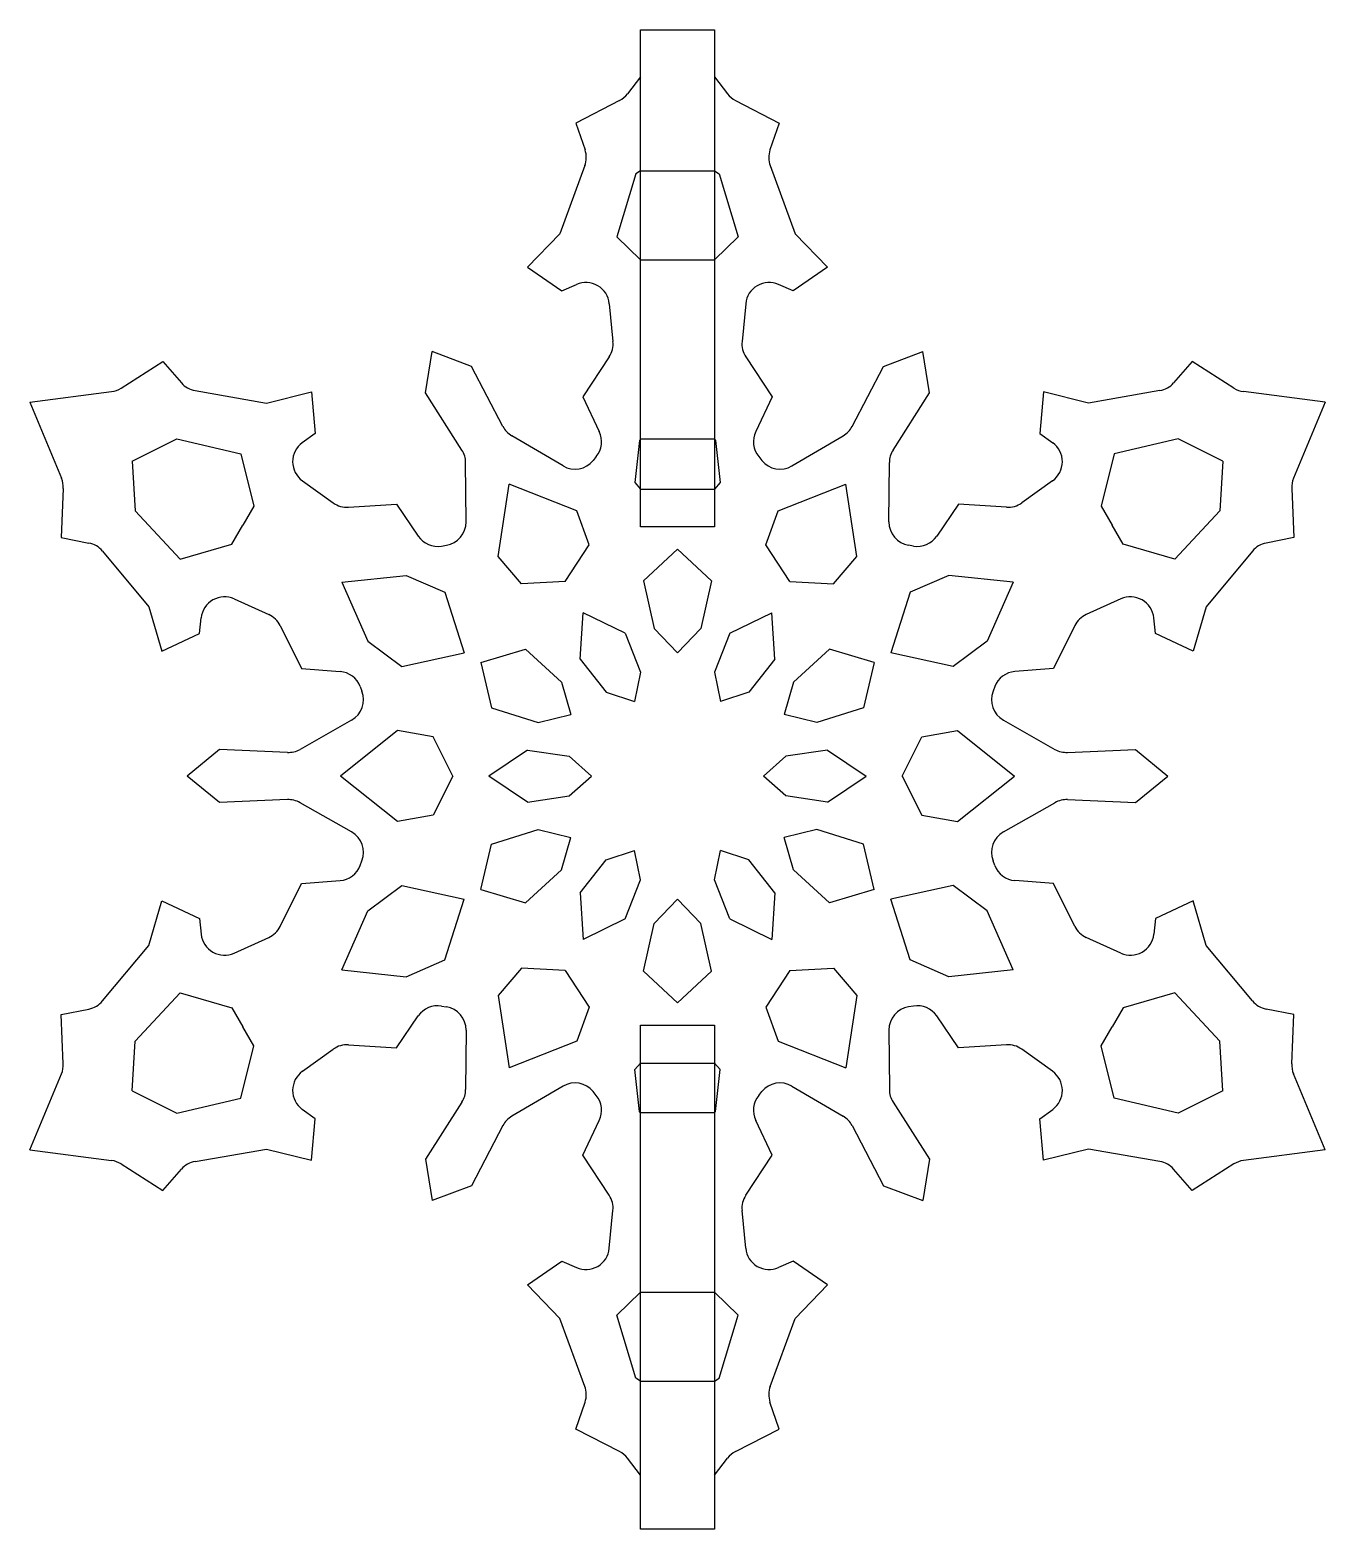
# Model space of a CAD drawing. Header units: inches. Extents: x 7.9 to 74.1, y -15.6 to 18.2.
# Drawn here: x 70.669 to 74.133, y 2.513 to 6.523 of the extents above; entities that cross this region are included whole.
import ezdxf

# ---------------------------------------------------------------- set-up
doc = ezdxf.new("R2010")
doc.units = ezdxf.units.IN
doc.header["$MEASUREMENT"] = 0

msp = doc.modelspace()

# ---------------------------------------------------------------- linework, layer by layer
for p, q in [((72.30226, 6.39785), (72.26747, 6.35242)), ((72.50026, 6.39785), (72.53505, 6.35242)), ((72.24636, 6.33475), (72.12935, 6.2743)), ((72.55615, 6.33475), (72.67316, 6.2743)), ((72.12935, 6.2743), (72.15392, 6.2022)), ((72.67316, 6.2743), (72.64859, 6.2022)), ((72.15344, 6.16019), (72.08668, 5.9781)), ((72.29009, 6.1381), (72.23871, 5.96968)), ((72.30226, 6.14611), (72.29009, 6.1381)), ((72.30226, 6.14611), (72.50026, 6.14611)), ((72.50026, 6.14611), (72.51242, 6.1381)), ((72.51242, 6.1381), (72.56381, 5.96968)), ((72.64908, 6.16019), (72.71584, 5.9781)), ((72.08668, 5.9781), (72.0004, 5.88887)), ((72.71584, 5.9781), (72.80211, 5.88887)), ((72.23871, 5.96968), (72.30226, 5.90823)), ((72.56381, 5.96968), (72.50026, 5.90823)), ((72.30226, 5.90823), (72.50026, 5.90823)), ((72.0004, 5.88887), (72.09203, 5.82528)), ((72.80211, 5.88887), (72.71049, 5.82528)), ((72.09203, 5.82528), (72.13073, 5.84231)), ((72.71049, 5.82528), (72.67178, 5.84231)), ((72.2188, 5.7908), (72.22872, 5.68985)), ((72.58371, 5.7908), (72.5738, 5.68985)), ((71.72735, 5.5522), (71.74535, 5.6632)), ((71.85048, 5.62329), (71.74535, 5.6632)), ((72.95203, 5.62329), (73.05716, 5.6632)), ((73.07516, 5.5522), (73.05716, 5.6632)), ((70.91327, 5.56509), (71.02412, 5.6362)), ((71.02412, 5.6362), (71.07429, 5.57887)), ((71.93414, 5.46253), (71.85048, 5.62329)), ((72.21854, 5.64889), (72.14763, 5.54185)), ((72.58397, 5.64889), (72.65488, 5.54185)), ((72.86837, 5.46253), (72.95203, 5.62329)), ((73.77839, 5.6362), (73.72823, 5.57887)), ((73.88924, 5.56509), (73.77839, 5.6362)), ((70.66921, 5.52714), (70.88742, 5.55565)), ((71.1109, 5.55829), (71.30198, 5.52506)), ((71.30198, 5.52506), (71.42239, 5.55516)), ((71.42239, 5.55516), (71.43165, 5.44401)), ((71.82474, 5.39937), (71.72735, 5.5522)), ((72.14763, 5.54185), (72.19213, 5.44871)), ((72.65488, 5.54185), (72.61038, 5.44871)), ((72.97777, 5.39937), (73.07516, 5.5522)), ((73.38012, 5.55516), (73.37086, 5.44401)), ((73.50053, 5.52506), (73.38012, 5.55516)), ((73.69161, 5.55829), (73.50053, 5.52506)), ((74.13331, 5.52714), (73.9151, 5.55565)), ((70.66921, 5.52714), (70.75363, 5.32392)), ((74.13331, 5.52714), (74.04889, 5.32392)), ((70.94268, 5.36925), (71.06171, 5.42889)), ((71.06171, 5.42889), (71.23326, 5.38918)), ((71.43165, 5.44401), (71.39755, 5.41901)), ((72.095, 5.35696), (71.95814, 5.43728)), ((72.29942, 5.42442), (72.28669, 5.31206)), ((72.30226, 5.42831), (72.29942, 5.42442)), ((72.50026, 5.42831), (72.30226, 5.42831)), ((72.50026, 5.42831), (72.5031, 5.42442)), ((72.5031, 5.42442), (72.51582, 5.31206)), ((72.70751, 5.35696), (72.84437, 5.43728)), ((73.37086, 5.44401), (73.40496, 5.41901)), ((73.7408, 5.42889), (73.56925, 5.38918)), ((73.85983, 5.36925), (73.7408, 5.42889)), ((71.23326, 5.38918), (71.2682, 5.2494)), ((72.18405, 5.38166), (72.17565, 5.3714)), ((72.61846, 5.38166), (72.62686, 5.3714)), ((73.56925, 5.38918), (73.53431, 5.2494)), ((70.94268, 5.36925), (70.95055, 5.23635)), ((71.83574, 5.20727), (71.83461, 5.36597)), ((72.96677, 5.20727), (72.9679, 5.36597)), ((73.85983, 5.36925), (73.85197, 5.23635)), ((70.75838, 5.2968), (70.75222, 5.16525)), ((71.39812, 5.31699), (71.4806, 5.25792)), ((71.92161, 5.11462), (71.95065, 5.30762)), ((72.13231, 5.23627), (71.95065, 5.30762)), ((72.28669, 5.31206), (72.30226, 5.29496)), ((72.30226, 5.29496), (72.50026, 5.29496)), ((72.51582, 5.31206), (72.50026, 5.29496)), ((72.67021, 5.23627), (72.85186, 5.30762)), ((72.8809, 5.11462), (72.85186, 5.30762)), ((73.40439, 5.31699), (73.32192, 5.25792)), ((74.04413, 5.2968), (74.05029, 5.16525)), ((71.52115, 5.24626), (71.64931, 5.25414)), ((71.64931, 5.25414), (71.70772, 5.16903)), ((73.1532, 5.25414), (73.0948, 5.16903)), ((73.28136, 5.24626), (73.1532, 5.25414)), ((70.95055, 5.23635), (71.07071, 5.10764)), ((71.2682, 5.2494), (71.23872, 5.19833)), ((72.16499, 5.14559), (72.13231, 5.23627)), ((72.63752, 5.14559), (72.67021, 5.23627)), ((73.53431, 5.2494), (73.56379, 5.19833)), ((73.85197, 5.23635), (73.7318, 5.10764)), ((71.20924, 5.14727), (71.23872, 5.19833)), ((73.59328, 5.14727), (73.56379, 5.19833)), ((70.75222, 5.16525), (70.82695, 5.15047)), ((71.07071, 5.10764), (71.20924, 5.14727)), ((71.76983, 5.14251), (71.78291, 5.14465)), ((72.10086, 5.04745), (72.16499, 5.14559)), ((72.40126, 5.13423), (72.31068, 5.04935)), ((72.40126, 5.13423), (72.49183, 5.04935)), ((72.70166, 5.04745), (72.63752, 5.14559)), ((73.03268, 5.14251), (73.0196, 5.14465)), ((73.7318, 5.10764), (73.59328, 5.14727)), ((74.05029, 5.16525), (73.97556, 5.15047)), ((70.86308, 5.12905), (70.9874, 4.98019)), ((71.9838, 5.04098), (71.92161, 5.11462)), ((72.81871, 5.04098), (72.8809, 5.11462)), ((73.93943, 5.12905), (73.81511, 4.98019)), ((71.50351, 5.04546), (71.67511, 5.06398)), ((71.67511, 5.06398), (71.77878, 5.01882)), ((73.1274, 5.06398), (73.02373, 5.01882)), ((73.29901, 5.04546), (73.1274, 5.06398)), ((71.50351, 5.04546), (71.57327, 4.88759)), ((71.77878, 5.01882), (71.83054, 4.85665)), ((72.10086, 5.04745), (71.9838, 5.04098)), ((72.31068, 5.04935), (72.33917, 4.92142)), ((72.49183, 5.04935), (72.46334, 4.92142)), ((72.70166, 5.04745), (72.81871, 5.04098)), ((73.02373, 5.01882), (72.97197, 4.85665)), ((73.29901, 5.04546), (73.22924, 4.88759)), ((70.9874, 4.98019), (71.02154, 4.86086)), ((71.21567, 5.00096), (71.30806, 4.95907)), ((73.58685, 5.00096), (73.49446, 4.95907)), ((73.81511, 4.98019), (73.78098, 4.86086)), ((71.12242, 4.90841), (71.12703, 4.95045)), ((72.14061, 4.83953), (72.14896, 4.96414)), ((72.26105, 4.90906), (72.14896, 4.96414)), ((72.54147, 4.90906), (72.65355, 4.96414)), ((72.6619, 4.83953), (72.65355, 4.96414)), ((73.68009, 4.90841), (73.67549, 4.95045)), ((71.02154, 4.86086), (71.12242, 4.90841)), ((71.33843, 4.92978), (71.39568, 4.81485)), ((72.26105, 4.90906), (72.3024, 4.80498)), ((72.33917, 4.92142), (72.40126, 4.85691)), ((72.46334, 4.92142), (72.40126, 4.85691)), ((72.54147, 4.90906), (72.50012, 4.80498)), ((73.46408, 4.92978), (73.40683, 4.81485)), ((73.78098, 4.86086), (73.68009, 4.90841)), ((71.57327, 4.88759), (71.66422, 4.82039)), ((71.66422, 4.82039), (71.83054, 4.85665)), ((71.87551, 4.83069), (71.9943, 4.86669)), ((71.9943, 4.86669), (72.09085, 4.77805)), ((72.80822, 4.86669), (72.71167, 4.77805)), ((72.927, 4.83069), (72.80822, 4.86669)), ((73.1383, 4.82039), (72.97197, 4.85665)), ((73.22924, 4.88759), (73.1383, 4.82039)), ((71.39568, 4.81485), (71.49859, 4.80682)), ((71.87551, 4.83069), (71.90372, 4.70981)), ((72.14061, 4.83953), (72.21008, 4.75168)), ((72.6619, 4.83953), (72.59244, 4.75168)), ((72.927, 4.83069), (72.89879, 4.70981)), ((73.40683, 4.81485), (73.30392, 4.80682)), ((72.09085, 4.77805), (72.11567, 4.69203)), ((72.3024, 4.80498), (72.28609, 4.72662)), ((72.50012, 4.80498), (72.51643, 4.72662)), ((72.71167, 4.77805), (72.68684, 4.69203)), ((71.55262, 4.76629), (71.55731, 4.75389)), ((72.21008, 4.75168), (72.28609, 4.72662)), ((72.59244, 4.75168), (72.51643, 4.72662)), ((73.24989, 4.76629), (73.2452, 4.75389)), ((71.90372, 4.70981), (72.02876, 4.67051)), ((72.89879, 4.70981), (72.77375, 4.67051)), ((71.52949, 4.67683), (71.39149, 4.59846)), ((72.02876, 4.67051), (72.11567, 4.69203)), ((72.77375, 4.67051), (72.68684, 4.69203)), ((73.27302, 4.67683), (73.41102, 4.59846)), ((71.65266, 4.64879), (71.50004, 4.52714)), ((71.74754, 4.63175), (71.65266, 4.64879)), ((71.80045, 4.52714), (71.74754, 4.63175)), ((73.00206, 4.52714), (73.05498, 4.63175)), ((73.05498, 4.63175), (73.14985, 4.64879)), ((73.14985, 4.64879), (73.30247, 4.52714)), ((71.17658, 4.59823), (71.08945, 4.52714)), ((71.35763, 4.59031), (71.17658, 4.59823)), ((72.0004, 4.59668), (71.89666, 4.52714)), ((72.0004, 4.59668), (72.11122, 4.58045)), ((72.11122, 4.58045), (72.17092, 4.52714)), ((72.6913, 4.58045), (72.6316, 4.52714)), ((72.80211, 4.59668), (72.6913, 4.58045)), ((72.80211, 4.59668), (72.90585, 4.52714)), ((73.44489, 4.59031), (73.62593, 4.59823)), ((73.62593, 4.59823), (73.71306, 4.52714)), ((71.17658, 4.45605), (71.08945, 4.52714)), ((71.65266, 4.4055), (71.50004, 4.52714)), ((71.80045, 4.52714), (71.74754, 4.42254)), ((72.0004, 4.45761), (71.89666, 4.52714)), ((72.11122, 4.47384), (72.17092, 4.52714)), ((72.6913, 4.47384), (72.6316, 4.52714)), ((72.80211, 4.45761), (72.90585, 4.52714)), ((73.00206, 4.52714), (73.05498, 4.42254)), ((73.14985, 4.4055), (73.30247, 4.52714)), ((73.62593, 4.45605), (73.71306, 4.52714)), ((71.35763, 4.46398), (71.17658, 4.45605)), ((71.52949, 4.37746), (71.39149, 4.45583)), ((72.0004, 4.45761), (72.11122, 4.47384)), ((72.80211, 4.45761), (72.6913, 4.47384)), ((73.27302, 4.37746), (73.41102, 4.45583)), ((73.44489, 4.46398), (73.62593, 4.45605)), ((71.74754, 4.42254), (71.65266, 4.4055)), ((73.05498, 4.42254), (73.14985, 4.4055)), ((71.90372, 4.34448), (72.02876, 4.38378)), ((72.02876, 4.38378), (72.11567, 4.36226)), ((72.77375, 4.38378), (72.68684, 4.36226)), ((72.89879, 4.34448), (72.77375, 4.38378)), ((71.87551, 4.2236), (71.90372, 4.34448)), ((72.09085, 4.27624), (72.11567, 4.36226)), ((72.71167, 4.27624), (72.68684, 4.36226)), ((72.927, 4.2236), (72.89879, 4.34448)), ((71.55262, 4.28799), (71.55731, 4.3004)), ((72.14061, 4.21476), (72.21008, 4.30261)), ((72.21008, 4.30261), (72.28609, 4.32766)), ((72.3024, 4.24931), (72.28609, 4.32766)), ((72.50012, 4.24931), (72.51643, 4.32766)), ((72.59244, 4.30261), (72.51643, 4.32766)), ((72.6619, 4.21476), (72.59244, 4.30261)), ((73.24989, 4.28799), (73.2452, 4.3004)), ((71.9943, 4.1876), (72.09085, 4.27624)), ((72.80822, 4.1876), (72.71167, 4.27624)), ((71.33843, 4.12451), (71.39568, 4.23944)), ((71.39568, 4.23944), (71.49859, 4.24747)), ((71.57327, 4.1667), (71.66422, 4.2339)), ((71.66422, 4.2339), (71.83054, 4.19764)), ((71.87551, 4.2236), (71.9943, 4.1876)), ((72.14061, 4.21476), (72.14896, 4.09015)), ((72.26105, 4.14523), (72.3024, 4.24931)), ((72.54147, 4.14523), (72.50012, 4.24931)), ((72.6619, 4.21476), (72.65355, 4.09015)), ((72.927, 4.2236), (72.80822, 4.1876)), ((73.1383, 4.2339), (72.97197, 4.19764)), ((73.22924, 4.1667), (73.1383, 4.2339)), ((73.40683, 4.23944), (73.30392, 4.24747)), ((73.46408, 4.12451), (73.40683, 4.23944)), ((70.9874, 4.0741), (71.02154, 4.19343)), ((71.02154, 4.19343), (71.12242, 4.14588)), ((71.77878, 4.03547), (71.83054, 4.19764)), ((72.33917, 4.13287), (72.40126, 4.19738)), ((72.46334, 4.13287), (72.40126, 4.19738)), ((73.02373, 4.03547), (72.97197, 4.19764)), ((73.78098, 4.19343), (73.68009, 4.14588)), ((73.81511, 4.0741), (73.78098, 4.19343)), ((71.12242, 4.14588), (71.12703, 4.10384)), ((71.50351, 4.00883), (71.57327, 4.1667)), ((72.26105, 4.14523), (72.14896, 4.09015)), ((72.31068, 4.00493), (72.33917, 4.13287)), ((72.49183, 4.00493), (72.46334, 4.13287)), ((72.54147, 4.14523), (72.65355, 4.09015)), ((73.29901, 4.00883), (73.22924, 4.1667)), ((73.68009, 4.14588), (73.67549, 4.10384)), ((71.21567, 4.05333), (71.30806, 4.09522)), ((73.58685, 4.05333), (73.49446, 4.09522)), ((70.86308, 3.92524), (70.9874, 4.0741)), ((73.93943, 3.92524), (73.81511, 4.0741)), ((71.67511, 3.99031), (71.77878, 4.03547)), ((71.9838, 4.01331), (71.92161, 3.93967)), ((72.10086, 4.00683), (71.9838, 4.01331)), ((72.70166, 4.00683), (72.81871, 4.01331)), ((72.81871, 4.01331), (72.8809, 3.93967)), ((73.1274, 3.99031), (73.02373, 4.03547)), ((71.50351, 4.00883), (71.67511, 3.99031)), ((72.10086, 4.00683), (72.16499, 3.9087)), ((72.40126, 3.92006), (72.31068, 4.00493)), ((72.40126, 3.92006), (72.49183, 4.00493)), ((72.70166, 4.00683), (72.63752, 3.9087)), ((73.29901, 4.00883), (73.1274, 3.99031)), ((70.95055, 3.81794), (71.07071, 3.94665)), ((71.07071, 3.94665), (71.20924, 3.90702)), ((71.92161, 3.93967), (71.95065, 3.74667)), ((72.8809, 3.93967), (72.85186, 3.74667)), ((73.7318, 3.94665), (73.59328, 3.90702)), ((73.85197, 3.81794), (73.7318, 3.94665)), ((70.75222, 3.88904), (70.82695, 3.90382)), ((71.20924, 3.90702), (71.23872, 3.85595)), ((71.76983, 3.91178), (71.78291, 3.90964)), ((72.16499, 3.9087), (72.13231, 3.81802)), ((72.63752, 3.9087), (72.67021, 3.81802)), ((73.03268, 3.91178), (73.0196, 3.90964)), ((73.59328, 3.90702), (73.56379, 3.85595)), ((74.05029, 3.88904), (73.97556, 3.90382)), ((70.75838, 3.75749), (70.75222, 3.88904)), ((71.2682, 3.80488), (71.23872, 3.85595)), ((71.64931, 3.80015), (71.70772, 3.88525)), ((73.1532, 3.80015), (73.0948, 3.88525)), ((73.53431, 3.80488), (73.56379, 3.85595)), ((74.04413, 3.75749), (74.05029, 3.88904)), ((70.94268, 3.68504), (70.95055, 3.81794)), ((71.83574, 3.84702), (71.83461, 3.68832)), ((72.13231, 3.81802), (71.95065, 3.74667)), ((72.67021, 3.81802), (72.85186, 3.74667)), ((72.96677, 3.84702), (72.9679, 3.68832)), ((73.85983, 3.68504), (73.85197, 3.81794)), ((71.23326, 3.66511), (71.2682, 3.80488)), ((71.39812, 3.7373), (71.4806, 3.79637)), ((71.52115, 3.80803), (71.64931, 3.80015)), ((73.28136, 3.80803), (73.1532, 3.80015)), ((73.40439, 3.7373), (73.32192, 3.79637)), ((73.56925, 3.66511), (73.53431, 3.80488)), ((70.66921, 3.52714), (70.75363, 3.73037)), ((72.28669, 3.74223), (72.30226, 3.75933)), ((72.29942, 3.62986), (72.28669, 3.74223)), ((72.30226, 3.75933), (72.50026, 3.75933)), ((72.51582, 3.74223), (72.50026, 3.75933)), ((72.5031, 3.62986), (72.51582, 3.74223)), ((74.13331, 3.52714), (74.04889, 3.73037)), ((72.095, 3.69733), (71.95814, 3.617)), ((72.70751, 3.69733), (72.84437, 3.617)), ((70.94268, 3.68504), (71.06171, 3.6254)), ((71.06171, 3.6254), (71.23326, 3.66511)), ((71.82474, 3.65492), (71.72735, 3.50209)), ((72.18405, 3.67263), (72.17565, 3.68289)), ((72.61846, 3.67263), (72.62686, 3.68289)), ((72.97777, 3.65492), (73.07516, 3.50209)), ((73.7408, 3.6254), (73.56925, 3.66511)), ((73.85983, 3.68504), (73.7408, 3.6254)), ((71.43165, 3.61027), (71.39755, 3.63528)), ((71.42239, 3.49913), (71.43165, 3.61027)), ((72.30226, 3.62598), (72.29942, 3.62986)), ((72.50026, 3.62598), (72.30226, 3.62598)), ((72.50026, 3.62598), (72.5031, 3.62986)), ((73.37086, 3.61027), (73.40496, 3.63528)), ((73.38012, 3.49913), (73.37086, 3.61027)), ((71.93414, 3.59175), (71.85048, 3.431)), ((72.14763, 3.51244), (72.19213, 3.60558)), ((72.65488, 3.51244), (72.61038, 3.60558)), ((72.86837, 3.59175), (72.95203, 3.431)), ((70.66921, 3.52714), (70.88742, 3.49864)), ((71.1109, 3.496), (71.30198, 3.52923)), ((71.30198, 3.52923), (71.42239, 3.49913)), ((71.72735, 3.50209), (71.74535, 3.39109)), ((72.21854, 3.40539), (72.14763, 3.51244)), ((72.58397, 3.40539), (72.65488, 3.51244)), ((73.07516, 3.50209), (73.05716, 3.39109)), ((73.50053, 3.52923), (73.38012, 3.49913)), ((73.69161, 3.496), (73.50053, 3.52923)), ((74.13331, 3.52714), (73.9151, 3.49864)), ((70.91327, 3.4892), (71.02412, 3.41809)), ((71.02412, 3.41809), (71.07429, 3.47542)), ((73.77839, 3.41809), (73.72823, 3.47542)), ((73.88924, 3.4892), (73.77839, 3.41809)), ((71.85048, 3.431), (71.74535, 3.39109)), ((72.95203, 3.431), (73.05716, 3.39109)), ((72.2188, 3.26349), (72.22872, 3.36444)), ((72.58371, 3.26349), (72.5738, 3.36444)), ((72.0004, 3.16541), (72.09203, 3.22901)), ((72.09203, 3.22901), (72.13073, 3.21198)), ((72.71049, 3.22901), (72.67178, 3.21198)), ((72.80211, 3.16541), (72.71049, 3.22901)), ((72.08668, 3.07619), (72.0004, 3.16541)), ((72.23871, 3.08461), (72.30226, 3.14606)), ((72.30226, 3.14606), (72.50026, 3.14606)), ((72.56381, 3.08461), (72.50026, 3.14606)), ((72.71584, 3.07619), (72.80211, 3.16541)), ((72.15344, 2.8941), (72.08668, 3.07619)), ((72.29009, 2.91619), (72.23871, 3.08461)), ((72.51242, 2.91619), (72.56381, 3.08461)), ((72.64908, 2.8941), (72.71584, 3.07619)), ((72.30226, 2.90817), (72.29009, 2.91619)), ((72.30226, 2.90817), (72.50026, 2.90817)), ((72.50026, 2.90817), (72.51242, 2.91619)), ((72.12935, 2.77998), (72.15392, 2.85209)), ((72.67316, 2.77998), (72.64859, 2.85209)), ((72.24636, 2.71954), (72.12935, 2.77998)), ((72.55615, 2.71954), (72.67316, 2.77998)), ((72.30226, 2.65644), (72.26747, 2.70187)), ((72.50026, 2.65644), (72.53505, 2.70187))]:
    msp.add_line(p, q)
for points in [[(72.50026, 5.19381), (72.30226, 5.19381), (72.30226, 6.52321), (72.50026, 6.52321)], [(72.50026, 2.51251), (72.30226, 2.51251), (72.30226, 3.86048), (72.50026, 3.86048)]]:
    msp.add_lwpolyline(points, close=True)
for centre, start, end in [((72.21745, 6.39072), 297.31945, 322.55821), ((72.58507, 6.39072), 217.44179, 242.68055), ((72.09429, 6.18188), 339.86581, 18.81407), ((72.70823, 6.18188), 161.18593, 200.13419), ((72.1561, 5.78464), 5.61085, 113.74616), ((72.64641, 5.78464), 66.25384, 174.38915), ((72.16602, 5.68369), 326.47855, 5.61085), ((72.63649, 5.68369), 174.38915, 213.52145), ((71.1217, 5.62036), 221.18593, 260.13419), ((73.68081, 5.62036), 279.86581, 318.81407), ((70.87926, 5.61812), 277.44179, 302.68055), ((73.92326, 5.61812), 237.31945, 262.55821), ((71.99003, 5.49162), 207.49248, 239.59075), ((72.81249, 5.49162), 300.40925, 332.50752), ((71.43481, 5.3682), 126.25384, 234.38915), ((72.13529, 5.42155), 320.71207, 25.53918), ((72.66722, 5.42155), 154.46082, 219.28793), ((73.3677, 5.3682), 305.61085, 53.74616), ((71.77161, 5.36552), 0.40925, 32.50752), ((73.0309, 5.36552), 147.49248, 179.59075), ((72.12689, 5.41129), 239.59075, 320.71207), ((72.67562, 5.41129), 219.28793, 300.40925), ((70.69545, 5.29975), 357.31945, 22.55821), ((74.10707, 5.29975), 157.44179, 182.68055), ((71.51728, 5.30914), 234.38915, 273.52145), ((73.28523, 5.30914), 266.47855, 305.61085), ((71.77275, 5.20682), 279.28793, 0.40925), ((73.02977, 5.20682), 179.59075, 260.71207), ((70.81473, 5.08867), 39.86581, 78.81407), ((71.75966, 5.20468), 214.46082, 279.28793), ((73.04285, 5.20468), 260.71207, 325.53918), ((73.98778, 5.08867), 101.18593, 140.13419), ((71.18965, 4.94358), 65.61085, 173.74616), ((73.61286, 4.94358), 6.25384, 114.38915), ((71.28204, 4.90169), 26.47855, 65.61085), ((73.52047, 4.90169), 114.38915, 153.52145), ((71.49369, 4.74401), 20.71207, 85.53918), ((73.30882, 4.74401), 94.46082, 159.28793), ((71.49838, 4.73161), 299.59075, 20.71207), ((73.30413, 4.73161), 159.28793, 240.40925), ((71.36038, 4.65325), 267.49248, 299.59075), ((73.44213, 4.65325), 240.40925, 272.50752), ((71.36038, 4.40104), 60.40925, 92.50752), ((73.44213, 4.40104), 87.49248, 119.59075), ((71.49838, 4.32268), 339.28793, 60.40925), ((73.30413, 4.32268), 119.59075, 200.71207), ((71.49369, 4.31027), 274.46082, 339.28793), ((73.30882, 4.31027), 200.71207, 265.53918), ((71.18965, 4.11071), 186.25384, 294.38915), ((71.28204, 4.15259), 294.38915, 333.52145), ((73.52047, 4.15259), 206.47855, 245.61085), ((73.61286, 4.11071), 245.61085, 353.74616), ((70.81473, 3.96562), 281.18593, 320.13419), ((71.75966, 3.84961), 80.71207, 145.53918), ((71.77275, 3.84747), 359.59075, 80.71207), ((73.02977, 3.84747), 99.28793, 180.40925), ((73.04285, 3.84961), 34.46082, 99.28793), ((73.98778, 3.96562), 219.86581, 258.81407), ((71.51728, 3.74515), 86.47855, 125.61085), ((73.28523, 3.74515), 54.38915, 93.52145), ((70.69545, 3.75454), 337.44179, 2.68055), ((71.43481, 3.68608), 125.61085, 233.74616), ((73.3677, 3.68608), 306.25384, 54.38915), ((74.10707, 3.75454), 177.31945, 202.55821), ((72.12689, 3.643), 39.28793, 120.40925), ((72.67562, 3.643), 59.59075, 140.71207), ((71.77161, 3.68877), 327.49248, 359.59075), ((72.13529, 3.63274), 334.46082, 39.28793), ((72.66722, 3.63274), 140.71207, 205.53918), ((73.0309, 3.68877), 180.40925, 212.50752), ((71.99003, 3.56267), 120.40925, 152.50752), ((72.81249, 3.56267), 27.49248, 59.59075), ((70.87926, 3.43617), 57.31945, 82.55821), ((71.1217, 3.43393), 99.86581, 138.81407), ((73.68081, 3.43393), 41.18593, 80.13419), ((73.92326, 3.43617), 97.44179, 122.68055), ((72.16602, 3.3706), 354.38915, 33.52145), ((72.63649, 3.3706), 146.47855, 185.61085), ((72.1561, 3.26965), 246.25384, 354.38915), ((72.64641, 3.26965), 185.61085, 293.74616), ((72.09429, 2.87241), 341.18593, 20.13419), ((72.70823, 2.87241), 159.86581, 198.81407), ((72.21745, 2.66357), 37.44179, 62.68055), ((72.58507, 2.66357), 117.31945, 142.55821)]:
    msp.add_arc(centre, 0.063, start, end)

doc.saveas('drawing.dxf')
